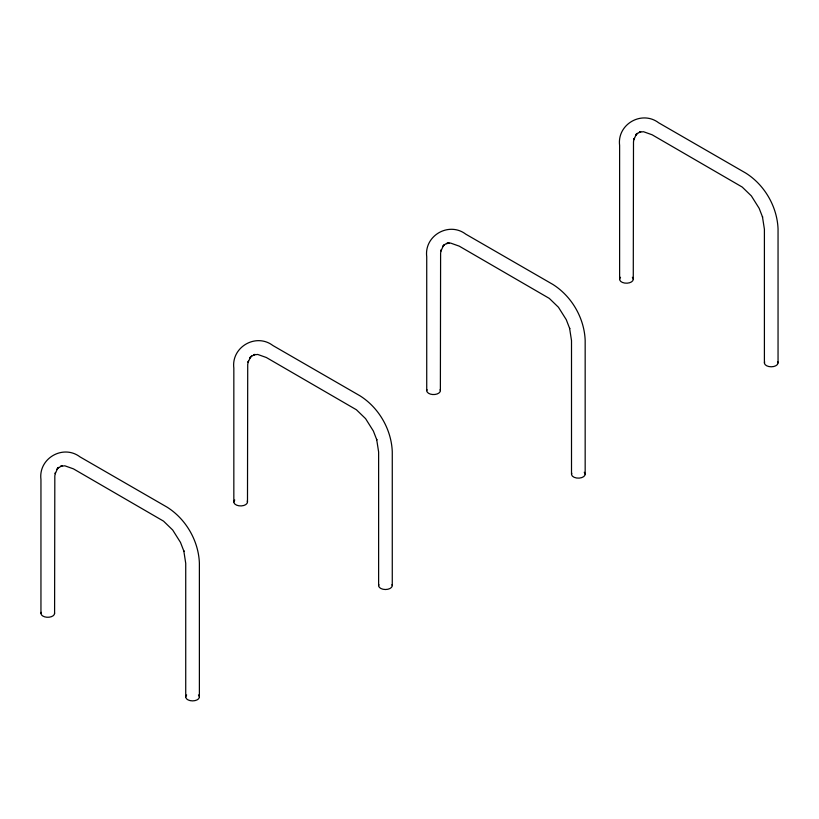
<?xml version="1.0" encoding="UTF-8"?>
<svg xmlns="http://www.w3.org/2000/svg" width="819" height="819" viewBox="0 0 819 819"><rect width="100%" height="100%" fill="white"/><g stroke="black" fill="none" stroke-linecap="round" stroke-linejoin="round"><path stroke-width="1.23" d="M620.536 277.283A6.828 3.941 0 0 0 624.672 283.067A6.828 3.941 0 0 0 633.271 279.259L633.036 278.235A6.828 3.941 0 0 0 632.35 277.283M440.141 389.598L440.376 390.622A6.828 3.941 0 0 1 432.667 394.523A6.828 3.941 0 0 1 426.965 389.598M247.256 500.962L247.492 501.986A6.828 3.941 0 0 1 238.902 505.794A6.828 3.941 0 0 1 234.756 500.01M54.504 612.95L54.597 613.349A6.828 3.941 0 0 1 46.888 617.25A6.828 3.941 0 0 1 41.185 612.325M778.05 362.848L778.05 228.972C777.18 206.685 764.659 184.992 745.792 173.096L658.701 122.819C641.779 109.93 616.922 124.283 619.614 145.383L619.614 279.259M764.403 362.848L764.403 229.228L762.448 216.687L762.612 217.23L759.141 208.292L751.361 195.915L742.188 187.039L652.098 134.766L643.509 131.726L639.363 132.166L640.714 131.654L636.261 134.224L637.377 133.313L635.616 135.35L636.363 134.152L633.886 139.619L634.141 138.391L633.496 141.789L633.271 279.259M585.165 474.211L585.165 340.335C584.295 318.048 571.764 296.355 552.907 284.459L465.806 234.183C448.884 221.294 424.027 235.647 426.73 256.746L426.73 390.622M571.508 474.211L571.508 340.591L569.563 328.05L569.717 328.593L566.257 319.656L558.466 307.279L549.303 298.403L459.213 246.13L450.614 243.089L447.717 243.069L446.478 243.53L449.119 243.018L445.454 244.052L443.376 245.587L442.731 246.714L444.492 244.676L443.376 245.587L441.001 250.983L441.257 249.754L440.602 253.153L440.376 390.622M392.27 585.575L392.27 451.699C391.4 429.412 378.88 407.719 360.012 395.823L272.922 345.546C255.999 332.657 231.142 347.01 233.835 368.11L233.835 501.986M378.624 585.575L378.624 451.955L376.668 439.414L376.832 439.957L373.362 431.019L365.581 418.642L356.408 409.766L266.318 357.493L257.729 354.453L253.583 354.893L254.934 354.381L250.481 356.951L251.607 356.04L249.836 358.077L250.583 356.879L248.106 362.346L248.362 361.118L247.717 364.516L247.492 501.986M199.386 696.938L199.386 563.062C198.515 540.775 185.985 519.082 167.127 507.186L80.037 456.91C63.104 444.021 38.258 458.374 40.95 479.473L40.95 613.349M185.729 696.938L185.729 563.318L183.784 550.777L183.937 551.32L180.477 542.383L172.686 530.006L163.524 521.13L73.434 468.857L64.844 465.816L60.698 466.257L62.049 465.745L57.596 468.314L58.712 467.403L56.951 469.43L57.699 468.243L55.221 473.71L55.477 472.481L54.822 475.88L54.597 613.349M198.464 694.962A6.828 3.941 0 0 1 192.557 700.88A6.828 3.941 0 0 1 186.65 694.962M777.815 361.824A6.828 3.941 0 0 1 771.222 366.789A6.828 3.941 0 0 1 764.629 361.824M584.244 472.235A6.828 3.941 0 0 1 579.228 478.112A6.828 3.941 0 0 1 571.744 473.187M392.035 584.551A6.828 3.941 0 0 1 385.442 589.516A6.828 3.941 0 0 1 378.859 584.551"/></g></svg>
